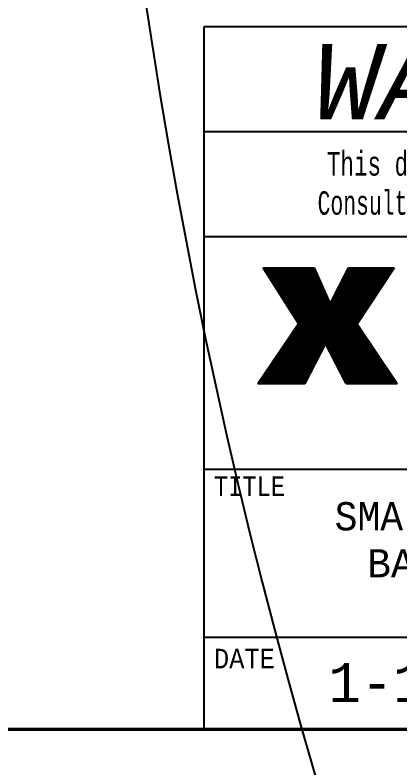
# Model space of a CAD drawing. Extents: x -13 to 326, y -81 to 129.
# Drawn here: x 12.96 to 16.04, y 0.19 to 6.2 of the extents above; entities that cross this region are included whole.
import ezdxf
from ezdxf.enums import TextEntityAlignment as Align

# ---------------------------------------------------------------- set-up
doc = ezdxf.new("R2010")
doc.units = 0
doc.header["$MEASUREMENT"] = 0
doc.layers.add('1', color=7, linetype='Continuous')
doc.layers.add('2', color=7, linetype='Continuous')
doc.styles.get("Standard").update_dxf_attribs({"font": 'monotxt.shx'})

# ---------------------------------------------------------------- blocks, each defined once
blk = doc.blocks.new('*X11')
at = {"layer": '1', "color": 1, "linetype": 'Continuous'}
for p, q in [((-0.6337, -0.0001), (-0.1055, 0.528)), ((-0.6321, 0.0043), (-0.1084, 0.528)), ((-0.6308, -0.0001), (-0.1027, 0.528)), ((-0.628, -0.0001), (-0.0999, 0.528)), ((-0.6263, 0.013), (-0.1112, 0.528)), ((-0.6252, -0.0001), (-0.097, 0.528)), ((-0.6223, -0.0001), (-0.0942, 0.528)), ((-0.6204, 0.0217), (-0.114, 0.528)), ((-0.6195, -0.0001), (-0.0914, 0.528)), ((-0.6167, -0.0001), (-0.0886, 0.528)), ((-0.6145, 0.0304), (-0.1168, 0.528)), ((-0.6139, -0.0001), (-0.0857, 0.528)), ((-0.611, -0.0001), (-0.0829, 0.528)), ((-0.6103, 0.5267), (-0.609, 0.528)), ((-0.6093, 0.5249), (-0.6062, 0.528)), ((-0.6086, 0.0391), (-0.1197, 0.528)), ((-0.6082, -0.0001), (-0.0801, 0.528)), ((-0.6082, 0.5232), (-0.6033, 0.528)), ((-0.6071, 0.5215), (-0.6005, 0.528)), ((-0.606, 0.5198), (-0.5977, 0.528)), ((-0.6054, -0.0001), (-0.0772, 0.528)), ((-0.6049, 0.518), (-0.5948, 0.528)), ((-0.6038, 0.5163), (-0.592, 0.528)), ((-0.6028, 0.0478), (-0.1225, 0.528)), ((-0.6027, 0.5146), (-0.5892, 0.528)), ((-0.6025, -0.0001), (-0.0744, 0.528)), ((-0.6016, 0.5128), (-0.5864, 0.528)), ((-0.6005, 0.5111), (-0.5835, 0.528)), ((-0.5997, -0.0001), (-0.0716, 0.528)), ((-0.5994, 0.5094), (-0.5807, 0.528)), ((-0.5983, 0.5076), (-0.5779, 0.528)), ((-0.5972, 0.5059), (-0.575, 0.528)), ((-0.5969, -0.0001), (-0.0688, 0.528)), ((-0.5969, 0.0565), (-0.1253, 0.528)), ((-0.5961, 0.5042), (-0.5722, 0.528)), ((-0.595, 0.5025), (-0.5694, 0.528)), ((-0.5941, -0.0001), (-0.0659, 0.528)), ((-0.5939, 0.5007), (-0.5666, 0.528)), ((-0.5928, 0.499), (-0.5637, 0.528)), ((-0.5917, 0.4973), (-0.5609, 0.528)), ((-0.5912, -0.0001), (-0.0631, 0.528)), ((-0.591, 0.0652), (-0.1282, 0.528)), ((-0.5906, 0.4955), (-0.5581, 0.528)), ((-0.5895, 0.4938), (-0.5552, 0.528)), ((-0.5884, -0.0001), (-0.0603, 0.528)), ((-0.5884, 0.4921), (-0.5524, 0.528)), ((-0.5873, 0.4903), (-0.5496, 0.528)), ((-0.5862, 0.4886), (-0.5468, 0.528)), ((-0.5856, -0.0001), (-0.0574, 0.528)), ((-0.5851, 0.0739), (-0.131, 0.528)), ((-0.5851, 0.4869), (-0.5439, 0.528)), ((-0.584, 0.4851), (-0.5411, 0.528)), ((-0.5829, 0.4834), (-0.5383, 0.528)), ((-0.5827, -0.0001), (-0.0546, 0.528)), ((-0.5818, 0.4817), (-0.5354, 0.528)), ((-0.5807, 0.48), (-0.5326, 0.528)), ((-0.5799, -0.0001), (-0.0518, 0.528)), ((-0.5796, 0.4782), (-0.5298, 0.528)), ((-0.5793, 0.0826), (-0.1338, 0.528)), ((-0.5785, 0.4765), (-0.527, 0.528)), ((-0.5774, 0.4748), (-0.5241, 0.528)), ((-0.5771, -0.0001), (-0.049, 0.528)), ((-0.5763, 0.473), (-0.5213, 0.528)), ((-0.5752, 0.4713), (-0.5185, 0.528)), ((-0.5743, -0.0001), (-0.0461, 0.528)), ((-0.5741, 0.4696), (-0.5156, 0.528)), ((-0.5734, 0.0913), (-0.1366, 0.528)), ((-0.573, 0.4678), (-0.5128, 0.528)), ((-0.5719, 0.4661), (-0.51, 0.528)), ((-0.5714, -0.0001), (-0.0433, 0.528)), ((-0.5708, 0.4644), (-0.5072, 0.528)), ((-0.5697, 0.4627), (-0.5043, 0.528)), ((-0.5686, -0.0001), (-0.0405, 0.528)), ((-0.5686, 0.4609), (-0.5015, 0.528)), ((-0.5675, 0.4592), (-0.4987, 0.528)), ((-0.5664, 0.4575), (-0.4958, 0.528)), ((-0.5658, -0.0001), (-0.0376, 0.528)), ((-0.5653, 0.4557), (-0.493, 0.528)), ((-0.5642, 0.454), (-0.4902, 0.528)), ((-0.5631, 0.4523), (-0.4874, 0.528)), ((-0.5629, -0.0001), (-0.0348, 0.528)), ((-0.562, 0.4505), (-0.4845, 0.528)), ((-0.5609, 0.4488), (-0.4817, 0.528)), ((-0.5601, -0.0001), (-0.032, 0.528)), ((-0.5598, 0.4471), (-0.4789, 0.528)), ((-0.5587, 0.4453), (-0.4761, 0.528)), ((-0.5576, 0.4436), (-0.4732, 0.528)), ((-0.5573, -0.0001), (-0.0292, 0.528)), ((-0.5565, 0.4419), (-0.4704, 0.528)), ((-0.5554, 0.4402), (-0.4676, 0.528)), ((-0.5545, -0.0001), (-0.0263, 0.528)), ((-0.5544, 0.4384), (-0.4647, 0.528)), ((-0.5533, 0.4367), (-0.4619, 0.528)), ((-0.5522, 0.435), (-0.4591, 0.528)), ((-0.5516, -0.0001), (-0.0235, 0.528)), ((-0.5511, 0.4332), (-0.4563, 0.528)), ((-0.55, 0.4315), (-0.4534, 0.528)), ((-0.5489, 0.4298), (-0.4506, 0.528)), ((-0.5488, -0.0001), (-0.0207, 0.528)), ((-0.5478, 0.428), (-0.4478, 0.528)), ((-0.5467, 0.4263), (-0.4449, 0.528)), ((-0.546, -0.0001), (-0.0178, 0.528)), ((-0.5456, 0.4246), (-0.4421, 0.528)), ((-0.5445, 0.4229), (-0.4393, 0.528)), ((-0.5434, 0.4211), (-0.4365, 0.528)), ((-0.5431, -0.0001), (-0.015, 0.528)), ((-0.5423, 0.4194), (-0.4336, 0.528)), ((-0.5412, 0.4177), (-0.4308, 0.528)), ((-0.5403, -0.0001), (-0.0158, 0.5244)), ((-0.5401, 0.4159), (-0.428, 0.528)), ((-0.539, 0.4142), (-0.4251, 0.528)), ((-0.5379, 0.4125), (-0.4223, 0.528)), ((-0.5375, -0.0001), (-0.0214, 0.516)), ((-0.5368, 0.4107), (-0.4195, 0.528)), ((-0.5357, 0.409), (-0.4167, 0.528)), ((-0.5346, 0.4073), (-0.4138, 0.528)), ((-0.5335, 0.4055), (-0.411, 0.528)), ((-0.5324, 0.4038), (-0.4082, 0.528)), ((-0.5313, 0.4021), (-0.4053, 0.528)), ((-0.5302, 0.4004), (-0.4025, 0.528)), ((-0.5291, 0.3986), (-0.3997, 0.528)), ((-0.528, 0.3969), (-0.3969, 0.528)), ((-0.5269, 0.3952), (-0.394, 0.528)), ((-0.5258, 0.3934), (-0.3912, 0.528)), ((-0.5247, 0.3917), (-0.3884, 0.528)), ((-0.5236, 0.39), (-0.3855, 0.528)), ((-0.5225, 0.3882), (-0.3827, 0.528)), ((-0.5214, 0.3865), (-0.3799, 0.528)), ((-0.5203, 0.3848), (-0.3784, 0.5267)), ((-0.5192, 0.3831), (-0.3775, 0.5247)), ((-0.5181, 0.3813), (-0.3766, 0.5228)), ((-0.517, 0.3796), (-0.3758, 0.5208)), ((-0.5159, 0.3779), (-0.3749, 0.5189)), ((-0.5148, 0.3761), (-0.374, 0.5169)), ((-0.3049, 0.3626), (-0.1395, 0.528)), ((-0.302, 0.3683), (-0.1423, 0.528)), ((-0.2991, 0.374), (-0.1451, 0.528)), ((-0.2963, 0.3797), (-0.148, 0.528)), ((-0.2934, 0.3854), (-0.1508, 0.528)), ((-0.2906, 0.3911), (-0.1536, 0.528)), ((-0.2877, 0.3968), (-0.1564, 0.528)), ((-0.2849, 0.4024), (-0.1593, 0.528)), ((-0.282, 0.4081), (-0.1621, 0.528)), ((-0.2791, 0.4138), (-0.1649, 0.528)), ((-0.2763, 0.4195), (-0.1678, 0.528)), ((-0.2734, 0.4252), (-0.1706, 0.528)), ((-0.2706, 0.4309), (-0.1734, 0.528)), ((-0.2677, 0.4366), (-0.1762, 0.528)), ((-0.2649, 0.4422), (-0.1791, 0.528)), ((-0.262, 0.4479), (-0.1819, 0.528)), ((-0.2592, 0.4536), (-0.1847, 0.528)), ((-0.2563, 0.4593), (-0.1876, 0.528)), ((-0.2534, 0.465), (-0.1904, 0.528)), ((-0.2506, 0.4707), (-0.1932, 0.528)), ((-0.2477, 0.4764), (-0.196, 0.528)), ((-0.2449, 0.482), (-0.1989, 0.528)), ((-0.242, 0.4877), (-0.2017, 0.528)), ((-0.2392, 0.4934), (-0.2045, 0.528)), ((-0.2363, 0.4991), (-0.2074, 0.528)), ((-0.2334, 0.5048), (-0.2102, 0.528)), ((-0.2306, 0.5105), (-0.213, 0.528)), ((-0.2277, 0.5162), (-0.2158, 0.528)), ((-0.2249, 0.5218), (-0.2187, 0.528)), ((-0.222, 0.5275), (-0.2215, 0.528)), ((-0.5347, -0.0001), (-0.0269, 0.5076)), ((-0.5318, -0.0001), (-0.0325, 0.4992)), ((-0.529, -0.0001), (-0.0381, 0.4908)), ((-0.5262, -0.0001), (-0.0436, 0.4824)), ((-0.5137, 0.3744), (-0.3732, 0.515)), ((-0.5126, 0.3727), (-0.3723, 0.513)), ((-0.5115, 0.3709), (-0.3714, 0.5111)), ((-0.5104, 0.3692), (-0.3705, 0.5091)), ((-0.5093, 0.3675), (-0.3697, 0.5072)), ((-0.5082, 0.3657), (-0.3688, 0.5052)), ((-0.5071, 0.364), (-0.3679, 0.5033)), ((-0.506, 0.3623), (-0.367, 0.5013)), ((-0.5049, 0.3606), (-0.3662, 0.4993)), ((-0.5038, 0.3588), (-0.3653, 0.4974)), ((-0.5027, 0.3571), (-0.3644, 0.4954)), ((-0.5016, 0.3554), (-0.3635, 0.4935)), ((-0.5006, 0.3536), (-0.3627, 0.4915)), ((-0.4995, 0.3519), (-0.3618, 0.4896)), ((-0.4984, 0.3502), (-0.3609, 0.4876)), ((-0.4973, 0.3484), (-0.36, 0.4857)), ((-0.4962, 0.3467), (-0.3592, 0.4837)), ((-0.4951, 0.345), (-0.3583, 0.4818)), ((-0.5233, -0.0001), (-0.0492, 0.474)), ((-0.5205, -0.0001), (-0.0548, 0.4657)), ((-0.5177, -0.0001), (-0.0603, 0.4573)), ((-0.5149, -0.0001), (-0.0659, 0.4489)), ((-0.494, 0.3433), (-0.3574, 0.4798)), ((-0.4929, 0.3415), (-0.3565, 0.4779)), ((-0.4918, 0.3398), (-0.3557, 0.4759)), ((-0.4907, 0.3381), (-0.3548, 0.4739)), ((-0.4896, 0.3363), (-0.3539, 0.472)), ((-0.4885, 0.3346), (-0.353, 0.47)), ((-0.4874, 0.3329), (-0.3522, 0.4681)), ((-0.4863, 0.3311), (-0.3513, 0.4661)), ((-0.4852, 0.3294), (-0.3504, 0.4642)), ((-0.4841, 0.3277), (-0.3495, 0.4622)), ((-0.483, 0.3259), (-0.3487, 0.4603)), ((-0.4819, 0.3242), (-0.3478, 0.4583)), ((-0.4808, 0.3225), (-0.3469, 0.4564)), ((-0.4797, 0.3208), (-0.346, 0.4544)), ((-0.4786, 0.319), (-0.3452, 0.4525)), ((-0.4775, 0.3173), (-0.3443, 0.4505)), ((-0.4764, 0.3156), (-0.3434, 0.4485)), ((-0.4753, 0.3138), (-0.3425, 0.4466)), ((-0.512, -0.0001), (-0.0715, 0.4405)), ((-0.4742, 0.3121), (-0.3417, 0.4446)), ((-0.4731, 0.3104), (-0.3408, 0.4427)), ((-0.472, 0.3086), (-0.3399, 0.4407)), ((-0.4709, 0.3069), (-0.339, 0.4388)), ((-0.4698, 0.3052), (-0.3382, 0.4368)), ((-0.4687, 0.3035), (-0.3373, 0.4349)), ((-0.4676, 0.3017), (-0.3364, 0.4329)), ((-0.4665, 0.3), (-0.3355, 0.431)), ((-0.4654, 0.2983), (-0.3347, 0.429)), ((-0.4643, 0.2965), (-0.3338, 0.4271)), ((-0.4632, 0.2948), (-0.3329, 0.4251)), ((-0.4621, 0.2931), (-0.332, 0.4232)), ((-0.461, 0.2913), (-0.3312, 0.4212)), ((-0.4599, 0.2896), (-0.3303, 0.4192)), ((-0.4588, 0.2879), (-0.3294, 0.4173)), ((-0.4577, 0.2861), (-0.3285, 0.4153)), ((-0.4566, 0.2844), (-0.3277, 0.4134)), ((-0.3266, 0.1825), (-0.077, 0.4321)), ((-0.3256, 0.1807), (-0.0826, 0.4237)), ((-0.3247, 0.1788), (-0.0882, 0.4153)), ((-0.5205, 0.1696), (-0.3119, 0.3782)), ((-0.5146, 0.1783), (-0.3128, 0.3802)), ((-0.5088, 0.187), (-0.3137, 0.3821)), ((-0.5029, 0.1957), (-0.3145, 0.3841)), ((-0.497, 0.2044), (-0.3154, 0.386)), ((-0.4911, 0.2131), (-0.3163, 0.388)), ((-0.4853, 0.2218), (-0.3172, 0.3899)), ((-0.4794, 0.2305), (-0.318, 0.3919)), ((-0.4735, 0.2392), (-0.3189, 0.3938)), ((-0.4677, 0.2479), (-0.3198, 0.3958)), ((-0.4618, 0.2566), (-0.3207, 0.3978)), ((-0.4559, 0.2653), (-0.3215, 0.3997)), ((-0.4555, 0.2827), (-0.3268, 0.4114)), ((-0.4544, 0.281), (-0.3259, 0.4095)), ((-0.4533, 0.2792), (-0.325, 0.4075)), ((-0.4522, 0.2775), (-0.3242, 0.4056)), ((-0.4511, 0.2758), (-0.3233, 0.4036)), ((-0.45, 0.274), (-0.3224, 0.4017)), ((-0.3237, 0.1769), (-0.0937, 0.4069)), ((-0.3227, 0.1751), (-0.0993, 0.3985)), ((-0.3218, 0.1732), (-0.1049, 0.3901)), ((-0.3208, 0.1713), (-0.1104, 0.3817)), ((-0.5675, 0.1), (-0.3049, 0.3626)), ((-0.5616, 0.1087), (-0.3058, 0.3645)), ((-0.5558, 0.1174), (-0.3067, 0.3665)), ((-0.5499, 0.1261), (-0.3075, 0.3684)), ((-0.544, 0.1348), (-0.3084, 0.3704)), ((-0.5381, 0.1435), (-0.3093, 0.3724)), ((-0.5323, 0.1522), (-0.3102, 0.3743)), ((-0.5264, 0.1609), (-0.311, 0.3763)), ((-0.3198, 0.1695), (-0.116, 0.3733)), ((-0.3189, 0.1676), (-0.1216, 0.3649)), ((-0.3179, 0.1658), (-0.1271, 0.3565)), ((-0.3169, 0.1639), (-0.1327, 0.3481)), ((-0.316, 0.162), (-0.1383, 0.3397)), ((-0.315, 0.1602), (-0.1438, 0.3313)), ((-0.314, 0.1583), (-0.1494, 0.323)), ((-0.3131, 0.1564), (-0.155, 0.3146)), ((-0.3121, 0.1546), (-0.1605, 0.3062)), ((-0.3111, 0.1527), (-0.1661, 0.2978)), ((-0.3102, 0.1509), (-0.1717, 0.2894)), ((-0.3092, 0.149), (-0.1772, 0.281)), ((-0.3082, 0.1471), (-0.1828, 0.2726)), ((-0.3073, 0.1453), (-0.1819, 0.2707)), ((-0.3063, 0.1434), (-0.1808, 0.269)), ((-0.3053, 0.1415), (-0.1796, 0.2673)), ((-0.3044, 0.1397), (-0.1785, 0.2656)), ((-0.3034, 0.1378), (-0.1773, 0.2639)), ((-0.3024, 0.136), (-0.1762, 0.2622)), ((-0.3015, 0.1341), (-0.1751, 0.2605)), ((-0.3005, 0.1322), (-0.1739, 0.2588)), ((-0.2995, 0.1304), (-0.1728, 0.2571)), ((-0.2986, 0.1285), (-0.1717, 0.2554)), ((-0.2976, 0.1266), (-0.1705, 0.2537)), ((-0.2967, 0.1248), (-0.1694, 0.2521)), ((-0.2957, 0.1229), (-0.1682, 0.2504)), ((-0.2947, 0.1211), (-0.1671, 0.2487)), ((-0.2938, 0.1192), (-0.166, 0.247)), ((-0.2928, 0.1173), (-0.1648, 0.2453)), ((-0.2918, 0.1155), (-0.1637, 0.2436)), ((-0.2909, 0.1136), (-0.1626, 0.2419)), ((-0.2899, 0.1117), (-0.1614, 0.2402)), ((-0.2889, 0.1099), (-0.1603, 0.2385)), ((-0.288, 0.108), (-0.1591, 0.2368)), ((-0.287, 0.1062), (-0.158, 0.2351)), ((-0.286, 0.1043), (-0.1569, 0.2335)), ((-0.2851, 0.1024), (-0.1557, 0.2318)), ((-0.2841, 0.1006), (-0.1546, 0.2301)), ((-0.2831, 0.0987), (-0.1535, 0.2284)), ((-0.2822, 0.0969), (-0.1523, 0.2267)), ((-0.2812, 0.095), (-0.1512, 0.225)), ((-0.2802, 0.0931), (-0.15, 0.2233)), ((-0.2793, 0.0913), (-0.1489, 0.2216)), ((-0.2783, 0.0894), (-0.1478, 0.2199)), ((-0.2773, 0.0875), (-0.1466, 0.2182)), ((-0.2764, 0.0857), (-0.1455, 0.2165)), ((-0.2754, 0.0838), (-0.1444, 0.2149)), ((-0.2744, 0.082), (-0.1432, 0.2132)), ((-0.2735, 0.0801), (-0.1421, 0.2115)), ((-0.2725, 0.0782), (-0.1409, 0.2098)), ((-0.2715, 0.0764), (-0.1398, 0.2081)), ((-0.2706, 0.0745), (-0.1387, 0.2064)), ((-0.5092, -0.0001), (-0.3271, 0.182)), ((-0.5064, -0.0001), (-0.3301, 0.1762)), ((-0.2696, 0.0726), (-0.1375, 0.2047)), ((-0.2686, 0.0708), (-0.1364, 0.203)), ((-0.2677, 0.0689), (-0.1353, 0.2013)), ((-0.2667, 0.0671), (-0.1341, 0.1996)), ((-0.2657, 0.0652), (-0.133, 0.1979)), ((-0.2648, 0.0633), (-0.1318, 0.1962)), ((-0.2638, 0.0615), (-0.1307, 0.1946)), ((-0.2628, 0.0596), (-0.1296, 0.1929)), ((-0.2619, 0.0577), (-0.1284, 0.1912)), ((-0.2609, 0.0559), (-0.1273, 0.1895)), ((-0.2599, 0.054), (-0.1262, 0.1878)), ((-0.259, 0.0522), (-0.125, 0.1861)), ((-0.258, 0.0503), (-0.1239, 0.1844)), ((-0.257, 0.0484), (-0.1227, 0.1827)), ((-0.2561, 0.0466), (-0.1216, 0.181)), ((-0.2551, 0.0447), (-0.1205, 0.1793)), ((-0.2541, 0.0428), (-0.1193, 0.1776)), ((-0.2532, 0.041), (-0.1182, 0.176)), ((-0.2522, 0.0391), (-0.1171, 0.1743)), ((-0.2512, 0.0373), (-0.1159, 0.1726)), ((-0.5035, -0.0001), (-0.3331, 0.1704)), ((-0.5007, -0.0001), (-0.3361, 0.1646)), ((-0.4979, -0.0001), (-0.339, 0.1588)), ((-0.4951, -0.0001), (-0.342, 0.153)), ((-0.4922, -0.0001), (-0.345, 0.1471)), ((-0.4894, -0.0001), (-0.348, 0.1413)), ((-0.2503, 0.0354), (-0.1148, 0.1709)), ((-0.2493, 0.0335), (-0.1137, 0.1692)), ((-0.2483, 0.0317), (-0.1125, 0.1675)), ((-0.2474, 0.0298), (-0.1114, 0.1658)), ((-0.2464, 0.0279), (-0.1102, 0.1641)), ((-0.2454, 0.0261), (-0.1091, 0.1624)), ((-0.2445, 0.0242), (-0.108, 0.1607)), ((-0.2435, 0.0224), (-0.1068, 0.159)), ((-0.2425, 0.0205), (-0.1057, 0.1574)), ((-0.2416, 0.0186), (-0.1046, 0.1557)), ((-0.2406, 0.0168), (-0.1034, 0.154)), ((-0.2396, 0.0149), (-0.1023, 0.1523)), ((-0.2387, 0.013), (-0.1011, 0.1506)), ((-0.2377, 0.0112), (-0.1, 0.1489)), ((-0.2368, 0.0093), (-0.0989, 0.1472)), ((-0.2358, 0.0075), (-0.0977, 0.1455)), ((-0.2348, 0.0056), (-0.0966, 0.1438)), ((-0.2339, 0.0037), (-0.0955, 0.1421)), ((-0.2329, 0.0019), (-0.0943, 0.1404)), ((-0.2319, 0), (-0.0932, 0.1388)), ((-0.4866, -0.0001), (-0.3509, 0.1355)), ((-0.4837, -0.0001), (-0.3539, 0.1297)), ((-0.4809, -0.0001), (-0.3569, 0.1239)), ((-0.4781, -0.0001), (-0.3599, 0.1181)), ((-0.4753, -0.0001), (-0.3628, 0.1123)), ((-0.4724, -0.0001), (-0.3658, 0.1065)), ((-0.2292, -0.0001), (-0.092, 0.1371)), ((-0.2264, -0.0001), (-0.0909, 0.1354)), ((-0.2235, -0.0001), (-0.0898, 0.1337)), ((-0.2207, -0.0001), (-0.0886, 0.132)), ((-0.2179, -0.0001), (-0.0875, 0.1303)), ((-0.215, -0.0001), (-0.0864, 0.1286)), ((-0.2122, -0.0001), (-0.0852, 0.1269)), ((-0.2094, -0.0001), (-0.0841, 0.1252)), ((-0.2066, -0.0001), (-0.0829, 0.1235)), ((-0.2037, -0.0001), (-0.0818, 0.1218)), ((-0.2009, -0.0001), (-0.0807, 0.1202)), ((-0.1981, -0.0001), (-0.0795, 0.1185)), ((-0.1952, -0.0001), (-0.0784, 0.1168)), ((-0.1924, -0.0001), (-0.0773, 0.1151)), ((-0.1896, -0.0001), (-0.0761, 0.1134)), ((-0.1868, -0.0001), (-0.075, 0.1117)), ((-0.1839, -0.0001), (-0.0738, 0.11)), ((-0.1811, -0.0001), (-0.0727, 0.1083)), ((-0.1783, -0.0001), (-0.0716, 0.1066)), ((-0.1754, -0.0001), (-0.0704, 0.1049)), ((-0.1726, -0.0001), (-0.0693, 0.1032)), ((-0.4696, -0.0001), (-0.3688, 0.1007)), ((-0.4668, -0.0001), (-0.3718, 0.0949)), ((-0.4639, -0.0001), (-0.3748, 0.0891)), ((-0.4611, -0.0001), (-0.3777, 0.0833)), ((-0.4583, -0.0001), (-0.3807, 0.0775)), ((-0.4555, -0.0001), (-0.3837, 0.0717)), ((-0.1698, -0.0001), (-0.0682, 0.1015)), ((-0.167, -0.0001), (-0.067, 0.0999)), ((-0.1641, -0.0001), (-0.0659, 0.0982)), ((-0.1613, -0.0001), (-0.0647, 0.0965)), ((-0.1585, -0.0001), (-0.0636, 0.0948)), ((-0.1556, -0.0001), (-0.0625, 0.0931)), ((-0.1528, -0.0001), (-0.0613, 0.0914)), ((-0.15, -0.0001), (-0.0602, 0.0897)), ((-0.1472, -0.0001), (-0.0591, 0.088)), ((-0.1443, -0.0001), (-0.0579, 0.0863)), ((-0.1415, -0.0001), (-0.0568, 0.0846)), ((-0.1387, -0.0001), (-0.0556, 0.0829)), ((-0.1358, -0.0001), (-0.0545, 0.0813)), ((-0.133, -0.0001), (-0.0534, 0.0796)), ((-0.1302, -0.0001), (-0.0522, 0.0779)), ((-0.1274, -0.0001), (-0.0511, 0.0762)), ((-0.1245, -0.0001), (-0.05, 0.0745)), ((-0.1217, -0.0001), (-0.0488, 0.0728)), ((-0.1189, -0.0001), (-0.0477, 0.0711)), ((-0.116, -0.0001), (-0.0465, 0.0694)), ((-0.4526, -0.0001), (-0.3867, 0.0659)), ((-0.4498, -0.0001), (-0.3896, 0.0601)), ((-0.447, -0.0001), (-0.3926, 0.0543)), ((-0.4441, -0.0001), (-0.3956, 0.0485)), ((-0.4413, -0.0001), (-0.3986, 0.0427)), ((-0.4385, -0.0001), (-0.4015, 0.0369)), ((-0.1132, -0.0001), (-0.0454, 0.0677)), ((-0.1104, -0.0001), (-0.0443, 0.066)), ((-0.1076, -0.0001), (-0.0431, 0.0643)), ((-0.1047, -0.0001), (-0.042, 0.0627)), ((-0.1019, -0.0001), (-0.0409, 0.061)), ((-0.0991, -0.0001), (-0.0397, 0.0593)), ((-0.0963, -0.0001), (-0.0386, 0.0576)), ((-0.0934, -0.0001), (-0.0374, 0.0559)), ((-0.0906, -0.0001), (-0.0363, 0.0542)), ((-0.0878, -0.0001), (-0.0352, 0.0525)), ((-0.0849, -0.0001), (-0.034, 0.0508)), ((-0.0821, -0.0001), (-0.0329, 0.0491)), ((-0.0793, -0.0001), (-0.0318, 0.0474)), ((-0.0765, -0.0001), (-0.0306, 0.0457)), ((-0.0736, -0.0001), (-0.0295, 0.0441)), ((-0.0708, -0.0001), (-0.0283, 0.0424)), ((-0.068, -0.0001), (-0.0272, 0.0407)), ((-0.0651, -0.0001), (-0.0261, 0.039)), ((-0.0623, -0.0001), (-0.0249, 0.0373)), ((-0.0595, -0.0001), (-0.0238, 0.0356)), ((-0.4357, -0.0001), (-0.4045, 0.0311)), ((-0.4328, -0.0001), (-0.4075, 0.0253)), ((-0.43, -0.0001), (-0.4105, 0.0195)), ((-0.4272, -0.0001), (-0.4134, 0.0137)), ((-0.4243, -0.0001), (-0.4164, 0.0079)), ((-0.4215, -0.0001), (-0.4194, 0.0021)), ((-0.0567, -0.0001), (-0.0227, 0.0339)), ((-0.0538, -0.0001), (-0.0215, 0.0322)), ((-0.051, -0.0001), (-0.0204, 0.0305)), ((-0.0482, -0.0001), (-0.0193, 0.0288)), ((-0.0453, -0.0001), (-0.0181, 0.0271)), ((-0.0425, -0.0001), (-0.017, 0.0255)), ((-0.0397, -0.0001), (-0.0158, 0.0238)), ((-0.0369, -0.0001), (-0.0147, 0.0221)), ((-0.034, -0.0001), (-0.0136, 0.0204)), ((-0.0312, -0.0001), (-0.0124, 0.0187)), ((-0.0284, -0.0001), (-0.0113, 0.017)), ((-0.0255, -0.0001), (-0.0102, 0.0153)), ((-0.0227, -0.0001), (-0.009, 0.0136)), ((-0.0199, -0.0001), (-0.0079, 0.0119)), ((-0.0171, -0.0001), (-0.0067, 0.0102)), ((-0.0142, -0.0001), (-0.0056, 0.0085)), ((-0.0114, -0.0001), (-0.0045, 0.0068)), ((-0.0086, -0.0001), (-0.0033, 0.0052)), ((-0.0057, -0.0001), (-0.0022, 0.0035)), ((-0.0029, -0.0001), (-0.0011, 0.0018)), ((-0.0001, -0.0001), (0.0001, 0.0001))]:
    blk.add_line(p, q, dxfattribs=at)

msp = doc.modelspace()

# ---------------------------------------------------------------- linework, layer by layer
at = {"layer": '1', "color": 5, "linetype": 'Continuous'}
for p, q in [((21.5, 6.109), (14.4702, 6.109)), ((14.4702, 6.109), (14.4702, 0.5)), ((21.5, 5.2701), (14.4702, 5.2701)), ((21.5, 4.4312), (14.4702, 4.4312)), ((14.4702, 2.5784), (21.5, 2.5784)), ((14.4702, 1.2371), (21.5, 1.2371))]:
    msp.add_line(p, q, dxfattribs=at)
at = {"layer": '1', "color": 1, "linetype": 'Continuous'}
for p, q in [((14.9449, 4.1855), (15.3513, 4.1855)), ((15.227, 3.741), (14.9449, 4.1855)), ((15.3513, 4.1855), (15.481, 3.8959)), ((15.481, 3.8959), (15.6265, 4.1855)), ((15.6265, 4.1855), (15.9911, 4.1855)), ((15.9911, 4.1855), (15.6943, 3.7379)), ((14.9032, 3.2613), (15.227, 3.741)), ((15.6943, 3.7379), (16.0149, 3.2613)), ((15.4428, 3.5813), (15.2787, 3.2613)), ((15.6088, 3.2613), (15.4428, 3.5813)), ((14.9032, 3.2613), (15.2787, 3.2613)), ((15.6088, 3.2613), (16.0149, 3.2613))]:
    msp.add_line(p, q, dxfattribs=at)
at = {"layer": '1', "color": 5, "linetype": 'Continuous', "const_width": 0.0275}
msp.add_lwpolyline([(0.5, 0.5), (21.5, 0.5)], dxfattribs=at)
at = {"layer": '2', "color": 5, "linetype": 'Continuous'}
msp.add_arc((59.5119, 13.0409), 46, 142.76711, 270.00003, dxfattribs=at)

# ---------------------------------------------------------------- block references
at = {"layer": '1', "xscale": 1.75, "yscale": 1.75, "zscale": 1.75}
msp.add_blockref('*X11', (16.0146, 3.2614), dxfattribs=at)

# ---------------------------------------------------------------- texts
at = {"layer": '1', "color": 5, "linetype": 'Continuous', "oblique": 10}
msp.add_text('WASTEWATER', height=0.6, dxfattribs=at).set_placement((17.9074, 5.6708), align=Align.MIDDLE_CENTER)
at = {"layer": '1', "color": 5, "linetype": 'Continuous'}
for s, height, width, p in [('This drawing is for illustrative purposes only.', 0.1875, 0.665498, (17.9919, 4.9212)), ('Consult with an engineer for specific applications.', 0.1875, 0.631338, (17.9919, 4.6087)), ('SMALL COMMERCIAL SEPTIC TANK', 0.22541, 0.933182, (18.0643, 2.0887)), ('BASE MOUNTED PUMP W/ FILTER', 0.22541, 0.97475, (18.3423, 1.7131))]:
    msp.add_text(s, height=height, dxfattribs=dict(at, width=width)).set_placement(p, align=Align.CENTER)
for s, width, p in [('TITLE', 0.8397, (14.5521, 2.4419)), ('DATE', 0.9, (14.5521, 1.0653))]:
    msp.add_text(s, height=0.15625, dxfattribs=dict(at, width=width)).set_placement(p, align=Align.MIDDLE_LEFT)
at = {"layer": '1', "color": 5, "linetype": 'Continuous', "width": 0.9575}
msp.add_text('1-14', height=0.3125, dxfattribs=at).set_placement((15.9833, 0.8743), align=Align.MIDDLE_CENTER)

doc.saveas('drawing.dxf')
